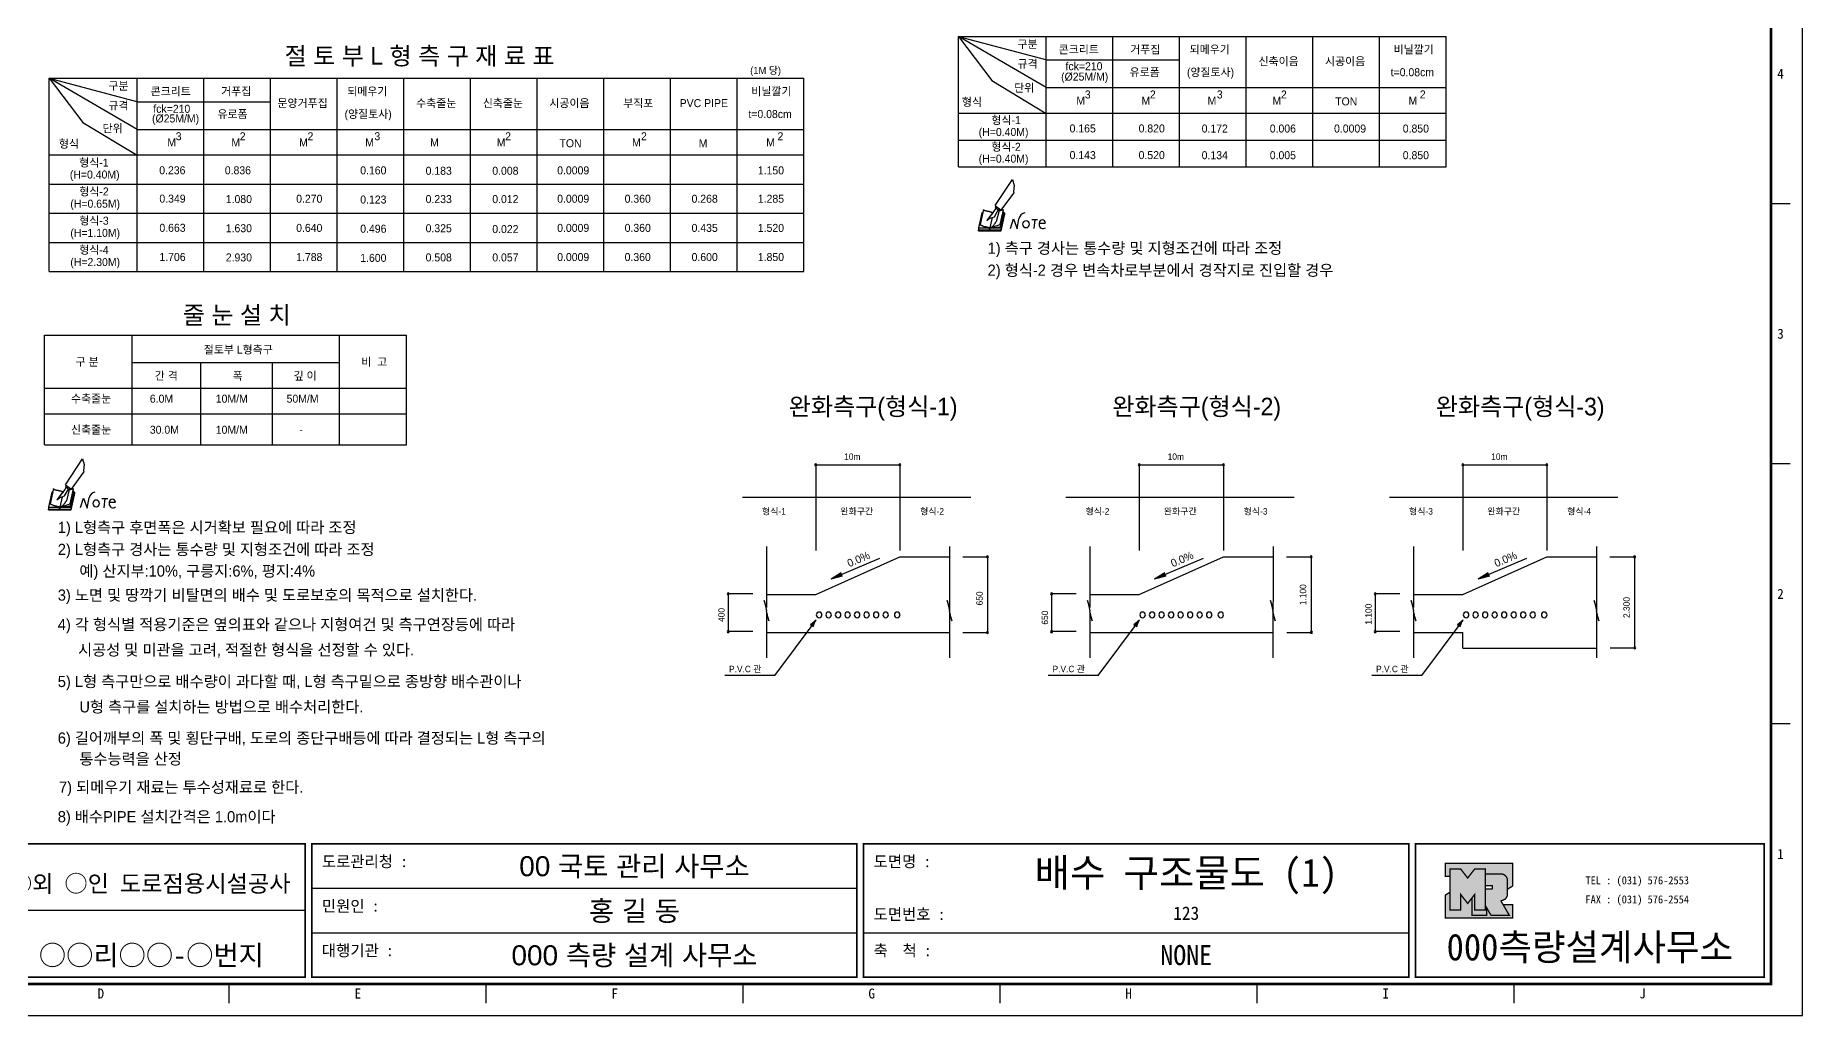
# Model space of a CAD drawing. Header units: millimetres. Extents: x 1057 to 1889, y -36 to 552.
# Drawn here: x 1337 to 1889, y -36 to 270 of the extents above; entities that cross this region are included whole.
import ezdxf
from ezdxf.enums import TextEntityAlignment as Align

# ---------------------------------------------------------------- set-up
doc = ezdxf.new("R2010")
doc.units = ezdxf.units.MM
doc.header["$LTSCALE"] = 0.2
for name, color, linetype in [('CZ-DIMT-0002', 7, 'Continuous'), ('CZ-LIN2-0003', 3, 'Continuous'), ('CZ-LIN3-0005', 5, 'Continuous'), ('CZ-LINE-0001', 7, 'Continuous'), ('CZ-TEXT-BOX0', 7, 'Continuous'), ('TITLE', 7, 'Continuous')]:
    doc.layers.add(name, color=color, linetype=linetype)
doc.styles.add('견고딕', font='arial.ttf')
doc.styles.add('돋움', font='')
doc.styles.add('돋음체', font='')
doc.styles.get('돋움').set_extended_font_data('Dotum')
doc.styles.get('돋음체').set_extended_font_data('DotumChe')

# ---------------------------------------------------------------- blocks, each defined once
blk = doc.blocks.new('note')
for p, q in [((0.85, 3.5), (3.53, 7.57)), ((3.53, 7.57), (3.8, 6.64)), ((3.8, 6.64), (3.69, 5.72)), ((3.69, 5.72), (3.74, 5.46)), ((-1.01, 2.9), (-1.53, 0.52)), ((-1, 2.9), (-1.01, 2.9)), ((-0.98, 2.85), (-1, 2.9)), ((-0.95, 2.8), (-0.98, 2.85)), ((-0.9, 2.75), (-0.95, 2.8)), ((0.75, 2.77), (-0.46, 1.16)), ((1, 3.1), (0.75, 2.77)), ((0.85, 3.5), (1.8, 2.79)), ((1, 3.4), (0.85, 3.21)), ((0.85, 3.21), (1.52, 2.71)), ((1.16, 2.53), (1.37, 2.82)), ((2.13, 2.84), (1.44, 2.63)), ((1.52, 2.71), (1.66, 2.9)), ((1.6, 0.53), (2.13, 2.84)), ((1.8, 2.79), (3.74, 5.46)), ((-1.24, 2.36), (-1.77, 0)), ((-1.77, 0), (1.77, 0)), ((-1.77, 0), (-1.77, -0.3)), ((-1.53, 0.52), (-1.55, 0.54)), ((-1.48, 0.48), (-1.53, 0.52)), ((-1.43, 0.44), (-1.48, 0.48)), ((-1.38, 0.41), (-1.43, 0.44)), ((-1.33, 0.4), (-1.38, 0.41)), ((-1.27, 0.37), (-1.33, 0.4)), ((-1.22, 0.35), (-1.27, 0.37)), ((-1.13, 2.36), (-1.24, 2.36)), ((-1.17, 0.33), (-1.22, 0.35)), ((-1.12, 0.32), (-1.17, 0.33)), ((-1.02, 0.25), (-1.12, 0.32)), ((-0.97, 0.22), (-1.02, 0.25)), ((-0.93, 0.21), (-0.97, 0.22)), ((-0.88, 0.19), (-0.93, 0.21)), ((-0.85, 2.72), (-0.9, 2.75)), ((-0.8, 0.18), (-0.88, 0.19)), ((-0.79, 2.69), (-0.85, 2.72)), ((-0.75, 0.17), (-0.8, 0.18)), ((-0.74, 2.68), (-0.79, 2.69)), ((-0.7, 0.16), (-0.75, 0.17)), ((-0.69, 2.65), (-0.74, 2.68)), ((-0.64, 0.15), (-0.7, 0.16)), ((-0.64, 2.65), (-0.69, 2.65)), ((-0.59, 2.63), (-0.64, 2.65)), ((-0.58, 0.14), (-0.64, 0.15)), ((-0.54, 2.62), (-0.59, 2.63)), ((-0.53, 0.13), (-0.58, 0.14)), ((-0.48, 2.61), (-0.54, 2.62)), ((-0.48, 0.12), (-0.53, 0.13)), ((-0.43, 2.61), (-0.48, 2.61)), ((-0.43, 0.11), (-0.48, 0.12)), ((0.37, 2.24), (-0.46, 1.16)), ((-0.46, 1.16), (-0.08, 1.47)), ((-0.38, 2.59), (-0.43, 2.61)), ((-0.38, 0.08), (-0.43, 0.11)), ((-0.33, 2.59), (-0.38, 2.59)), ((-0.29, 0.06), (-0.38, 0.08)), ((-0.27, 2.58), (-0.33, 2.59)), ((-0.23, 0.05), (-0.29, 0.06)), ((-0.22, 2.57), (-0.27, 2.58)), ((-0.16, 0.04), (-0.23, 0.05)), ((-0.17, 2.56), (-0.22, 2.57)), ((-0.12, 2.55), (-0.17, 2.56)), ((-0.11, 0.03), (-0.16, 0.04)), ((-0.07, 2.53), (-0.12, 2.55)), ((-0.04, 0.02), (-0.11, 0.03)), ((-0.08, 1.47), (0.72, 1.75)), ((-0.01, 2.51), (-0.07, 2.53)), ((-0.05, -0.3), (-0.05, 0)), ((0, 0), (-0.04, 0.02)), ((0.04, 2.5), (-0.01, 2.51)), ((0.37, 1.63), (0, 0)), ((0, 0), (1.6, 0.53)), ((0, 0), (1.65, 0.18)), ((0, 0.01), (0.06, 0.04)), ((0, -0.3), (0, 0)), ((0.09, 2.48), (0.04, 2.5)), ((0.05, -0.3), (0.05, 0)), ((0.06, 0.04), (0.11, 0.07)), ((0.14, 2.48), (0.09, 2.48)), ((0.11, 0.07), (0.16, 0.09)), ((0.2, 2.47), (0.14, 2.48)), ((0.16, 0.09), (0.21, 0.12)), ((0.26, 2.43), (0.18, 2.46)), ((0.21, 0.12), (0.27, 0.14)), ((0.34, 2.4), (0.26, 2.43)), ((0.27, 0.14), (0.36, 0.19)), ((0.45, 2.37), (0.34, 2.4)), ((0.36, 0.19), (0.41, 0.22)), ((0.41, 0.22), (0.46, 0.27)), ((0.46, 0.27), (0.51, 0.3)), ((0.51, 0.3), (0.56, 0.34)), ((0.56, 0.34), (0.6, 0.4)), ((0.6, 0.4), (0.64, 0.45)), ((0.64, 0.45), (0.67, 0.51)), ((0.67, 0.51), (0.74, 0.58)), ((0.72, 1.75), (1.16, 2.53)), ((0.74, 0.58), (0.79, 0.63)), ((0.79, 0.63), (0.83, 0.68)), ((0.83, 0.68), (0.86, 0.73)), ((0.86, 0.73), (0.89, 0.79)), ((0.89, 0.84), (0.92, 0.89)), ((0.89, 0.79), (0.89, 0.84)), ((0.92, 0.89), (0.96, 0.95)), ((0.96, 0.95), (1.01, 0.97)), ((1.47, 2.74), (1.01, 0.97)), ((1.65, 0.18), (2.19, 2.48)), ((1.77, 0), (2.3, 2.36)), ((1.77, -0.3), (2.3, 2.07)), ((1.77, -0.38), (2.3, 1.99)), ((1.77, -0.44), (2.3, 1.93)), ((1.77, 0), (1.77, -0.3)), ((2.19, 2.48), (2.04, 2.47)), ((2.3, 2.36), (2.16, 2.36)), ((2.3, 2.36), (2.3, 2.07)), ((3.21, -0.08), (3.68, 1.4)), ((3.68, 1.4), (4.26, -0.14)), ((4.26, -0.14), (4.56, 1.44)), ((6.55, 1.34), (7.46, 1.34)), ((7.01, 1.34), (6.87, -0.11)), ((7.71, 0.77), (7.71, 0.55)), ((7.71, 0.77), (8.67, 0.77)), ((-1.77, -0.3), (1.77, -0.3)), ((-1.77, -0.43), (-1.77, -0.3)), ((-1.77, -0.37), (1.77, -0.37)), ((-1.77, -0.43), (1.77, -0.43))]:
    blk.add_line(p, q)
for centre, major_axis, start_param, end_param in [((0.4, 2.31), (0.0702, 0.0702), 3.283946, 6.425539), ((5.68, 1.23), (-0.806, 0.806), -0.591174, 0.597824), ((5.66, 0.58), (-0.378, 0.378), 3.926991, 10.210176), ((8.3, 0.49), (0.422, 0.422), 2.265602, 4.634911), ((8.19, 0.77), (-0.342, 0.342), 3.926991, 7.068583)]:
    blk.add_ellipse(centre, major_axis=major_axis, ratio=1, start_param=start_param, end_param=end_param)

msp = doc.modelspace()

# ---------------------------------------------------------------- hatches: boundary and pattern name
at = {"layer": 'TITLE', "ltscale": 150}
h = msp.add_hatch(color=8, dxfattribs=at)
edge = h.paths.add_edge_path()
edge.add_line((1798.55, 11.2), (1777.58, 11.2))
edge.add_line((1777.58, 11.2), (1777.58, 7.11))
edge.add_line((1777.58, 7.11), (1778.97, 7.11))
edge.add_line((1778.97, 7.11), (1778.97, 9.42))
edge.add_line((1778.97, 9.42), (1782.3, 9.42))
edge.add_line((1782.3, 9.42), (1784.51, 6.57))
edge.add_line((1784.51, 6.57), (1786.73, 9.42))
edge.add_line((1786.73, 9.42), (1790.06, 9.42))
edge.add_line((1790.06, 9.42), (1790.06, 7.85))
edge.add_line((1790.06, 7.85), (1794.85, 7.85))
edge.add_arc((1794.85, 5.75), 2.1, 0, 90, ccw=False)
edge.add_line((1796.95, 5.75), (1796.95, 3.07))
edge.add_line((1796.95, 3.07), (1798.55, 4.06))
edge.add_line((1798.55, 4.06), (1798.55, 11.2))
h.paths.add_polyline_path([(1785.86, 0.34), (1784.51, -1.39), (1782.3, 1.47), (1782.3, -3.47), (1778.97, -3.47), (1778.97, 2.13), (1777.58, 1.26), (1777.58, -5.88), (1798.55, -5.88), (1798.55, -1.79), (1795.61, -1.79), (1797.49, -5.04), (1791.78, -5.04), (1790.4, -2.66), (1790.4, -5.04), (1785.86, -5.04)])
msp.add_hatch(color=5, dxfattribs=at).paths.add_polyline_path([(1790.06, 9.42), (1786.73, 9.42), (1784.51, 6.57), (1782.3, 9.42), (1778.97, 9.42), (1778.97, -3.47), (1782.3, -3.47), (1782.3, 1.47), (1784.51, -1.39), (1786.73, 1.47), (1786.73, -3.47), (1790.06, -3.47)])
h = msp.add_hatch(color=161, dxfattribs=at)
edge = h.paths.add_edge_path()
edge.add_arc((1794.85, 5.75), 2.1, 360, 450)
edge.add_line((1794.85, 7.85), (1790.06, 7.85))
edge.add_line((1790.06, 7.85), (1790.06, 4.21))
edge.add_line((1790.06, 4.21), (1792.02, 4.21))
edge.add_arc((1792.02, 3.99), 0.222, 0, 90, ccw=False)
edge.add_line((1792.24, 3.99), (1792.24, 3.38))
edge.add_arc((1792.02, 3.38), 0.222, -90, 0, ccw=False)
edge.add_line((1792.02, 3.16), (1790.06, 3.16))
edge.add_line((1790.06, 3.16), (1790.06, -3.47))
edge.add_line((1790.06, -3.47), (1786.73, -3.47))
edge.add_line((1786.73, -3.47), (1786.73, 1.47))
edge.add_line((1786.73, 1.47), (1785.86, 0.34))
edge.add_line((1785.86, 0.34), (1785.86, -5.04))
edge.add_line((1785.86, -5.04), (1790.4, -5.04))
edge.add_line((1790.4, -5.04), (1790.4, -2.66))
edge.add_line((1790.4, -2.66), (1791.78, -5.04))
edge.add_line((1791.78, -5.04), (1797.49, -5.04))
edge.add_line((1797.49, -5.04), (1794.85, -0.49))
edge.add_arc((1794.85, 1.61), 2.1, 270, 360)
edge.add_line((1796.95, 1.61), (1796.95, 5.75))

# ---------------------------------------------------------------- linework, layer by layer
at = {"layer": 'CZ-LIN2-0003'}
for p, q in [((1625.4, 269.54), (1715.3, 269.54)), ((1625.4, 228.79), (1625.4, 269.54)), ((1715.3, 269.54), (1777.8, 269.54)), ((1777.8, 228.79), (1777.8, 269.54)), ((1341.42, 196.03), (1341.42, 256.47)), ((1341.42, 256.47), (1473, 256.47)), ((1473, 256.47), (1577.16, 256.47)), ((1577.16, 196.03), (1577.16, 256.47)), ((1625.4, 245.55), (1715.3, 245.55)), ((1715.3, 245.55), (1777.8, 245.55)), ((1625.4, 228.79), (1715.3, 228.79)), ((1715.3, 228.79), (1777.8, 228.79)), ((1341.42, 196.03), (1577.16, 196.03)), ((1339.89, 176.23), (1453.04, 176.23)), ((1339.89, 159.59), (1339.89, 176.23)), ((1453.04, 141.88), (1453.04, 176.23)), ((1339.89, 141.88), (1339.89, 159.59)), ((1339.89, 141.88), (1453.04, 141.88)), ((1580.84, 95.11), (1607.15, 106.96)), ((1607.15, 106.96), (1622.68, 106.96)), ((1681.9, 95.11), (1708.21, 106.96)), ((1708.21, 106.96), (1723.74, 106.96)), ((1782.96, 95.11), (1809.27, 106.96)), ((1809.27, 106.96), (1824.8, 106.96)), ((1565.45, 95.11), (1580.84, 95.11)), ((1666.51, 95.11), (1681.9, 95.11)), ((1767.57, 95.11), (1782.96, 95.11)), ((1565.45, 83.27), (1580.84, 83.27)), ((1580.84, 83.27), (1622.62, 83.27)), ((1666.51, 83.27), (1681.9, 83.27)), ((1681.9, 83.27), (1723.74, 83.27)), ((1767.57, 83.27), (1782.96, 83.27)), ((1782.96, 78.41), (1782.96, 83.27)), ((1782.96, 78.41), (1824.8, 78.41))]:
    msp.add_line(p, q, dxfattribs=at)
at = {"layer": 'CZ-LIN3-0005'}
for points in [[(1581.03, 88.79, 1), (1582.78, 88.79, 1)], [(1584, 88.79, 1), (1585.75, 88.79, 1)], [(1586.97, 88.79, 1), (1588.72, 88.79, 1)], [(1589.94, 88.79, 1), (1591.7, 88.79, 1)], [(1592.91, 88.79, 1), (1594.67, 88.79, 1)], [(1595.88, 88.79, 1), (1597.64, 88.79, 1)], [(1598.85, 88.79, 1), (1600.61, 88.79, 1)], [(1601.82, 88.79, 1), (1603.58, 88.79, 1)], [(1605.42, 88.79, 1), (1607.17, 88.79, 1)], [(1682.09, 88.79, 1), (1683.84, 88.79, 1)], [(1685.06, 88.79, 1), (1686.81, 88.79, 1)], [(1688.03, 88.79, 1), (1689.79, 88.79, 1)], [(1691, 88.79, 1), (1692.76, 88.79, 1)], [(1693.97, 88.79, 1), (1695.73, 88.79, 1)], [(1696.94, 88.79, 1), (1698.7, 88.79, 1)], [(1699.91, 88.79, 1), (1701.67, 88.79, 1)], [(1702.88, 88.79, 1), (1704.64, 88.79, 1)], [(1706.48, 88.79, 1), (1708.23, 88.79, 1)], [(1783.15, 88.79, 1), (1784.9, 88.79, 1)], [(1786.12, 88.79, 1), (1787.87, 88.79, 1)], [(1789.09, 88.79, 1), (1790.85, 88.79, 1)], [(1792.06, 88.79, 1), (1793.82, 88.79, 1)], [(1795.03, 88.79, 1), (1796.79, 88.79, 1)], [(1798, 88.79, 1), (1799.76, 88.79, 1)], [(1800.97, 88.79, 1), (1802.73, 88.79, 1)], [(1803.94, 88.79, 1), (1805.7, 88.79, 1)], [(1807.54, 88.79, 1), (1809.29, 88.79, 1)]]:
    msp.add_lwpolyline(points, format="xyb", close=True, dxfattribs=at)
at = {"layer": 'CZ-LINE-0001'}
for p, q in [((1625.4, 269.54), (1635.87, 255.74)), ((1652.85, 253.55), (1625.4, 269.54)), ((1625.4, 269.54), (1653.07, 262.19)), ((1652.81, 228.79), (1652.81, 269.54)), ((1673.64, 228.79), (1673.64, 269.54)), ((1673.64, 228.79), (1673.64, 269.54)), ((1694.47, 228.79), (1694.47, 269.54)), ((1694.47, 237.13), (1694.47, 269.54)), ((1694.47, 228.79), (1694.47, 269.54)), ((1715.3, 228.79), (1715.3, 269.54)), ((1715.3, 228.79), (1715.3, 269.54)), ((1715.3, 237.13), (1715.3, 269.54)), ((1715.3, 228.79), (1715.3, 269.54)), ((1736.14, 228.79), (1736.14, 269.54)), ((1756.97, 228.79), (1756.97, 269.54)), ((1653.07, 262.19), (1694.47, 262.19)), ((1341.42, 256.47), (1351.89, 242.67)), ((1368.88, 240.48), (1341.42, 256.47)), ((1341.42, 256.47), (1369.1, 249.12)), ((1368.83, 196.03), (1368.83, 256.47)), ((1389.66, 196.03), (1389.66, 256.47)), ((1410.5, 196.03), (1410.5, 256.47)), ((1410.5, 196.03), (1410.5, 256.47)), ((1431.33, 196.03), (1431.33, 256.47)), ((1452.16, 196.03), (1452.16, 256.47)), ((1473, 196.03), (1473, 256.47)), ((1473, 196.03), (1473, 256.47)), ((1473, 196.03), (1473, 256.47)), ((1493.83, 196.03), (1493.83, 256.47)), ((1514.66, 196.03), (1514.66, 256.47)), ((1535.5, 196.03), (1535.5, 256.47)), ((1556.33, 196.03), (1556.33, 256.47)), ((1635.87, 255.74), (1652.81, 245.48)), ((1369.1, 249.12), (1410.5, 249.12)), ((1652.81, 253.55), (1715.3, 253.55)), ((1715.3, 253.55), (1777.8, 253.55)), ((1351.89, 242.67), (1368.83, 232.41)), ((1368.83, 240.48), (1473, 240.48)), ((1473, 240.48), (1577.16, 240.48)), ((1341.42, 232.49), (1473, 232.49)), ((1473, 232.49), (1577.16, 232.49)), ((1625.4, 237.13), (1715.3, 237.13)), ((1715.3, 237.13), (1777.8, 237.13)), ((1341.42, 223.37), (1577.16, 223.37)), ((1341.42, 214.26), (1577.16, 214.26)), ((1341.42, 205.15), (1577.16, 205.15)), ((1367.3, 159.59), (1367.3, 176.23)), ((1432.12, 141.88), (1432.12, 176.23)), ((1367.35, 167.59), (1432.12, 167.59)), ((1388.78, 159.59), (1388.78, 167.59)), ((1411.2, 159.59), (1411.2, 167.59)), ((1339.89, 159.59), (1453.04, 159.59)), ((1339.89, 159.59), (1453.04, 159.59)), ((1367.3, 141.88), (1367.3, 159.59)), ((1388.78, 141.88), (1388.78, 159.59)), ((1411.2, 141.88), (1411.2, 159.59)), ((1339.89, 151.59), (1453.04, 151.59)), ((1580.84, 135.71), (1580.84, 108.91)), ((1580.84, 135.71), (1607.15, 135.71)), ((1607.15, 135.71), (1607.15, 108.91)), ((1681.9, 135.71), (1681.9, 108.91)), ((1681.9, 135.71), (1708.21, 135.71)), ((1708.21, 135.71), (1708.21, 108.91)), ((1782.96, 135.71), (1809.27, 135.71)), ((1782.96, 135.71), (1782.96, 108.91)), ((1809.27, 135.71), (1809.27, 108.91)), ((1557.93, 125.61), (1629.28, 125.61)), ((1658.99, 125.61), (1730.34, 125.61)), ((1760.05, 125.61), (1831.4, 125.61)), ((1565.45, 110.2), (1565.45, 91.06)), ((1585.66, 100.07), (1600.92, 106.47)), ((1622.66, 110.2), (1622.61, 75.35)), ((1626.84, 106.93), (1634.55, 106.93)), ((1634.55, 106.93), (1634.55, 83.27)), ((1666.51, 110.2), (1666.51, 91.06)), ((1686.72, 100.07), (1701.98, 106.47)), ((1723.72, 110.2), (1723.67, 75.35)), ((1727.9, 106.93), (1735.61, 106.93)), ((1735.61, 106.93), (1735.61, 83.03)), ((1767.57, 110.2), (1767.57, 91.06)), ((1787.78, 100.07), (1803.04, 106.47)), ((1824.78, 110.2), (1824.73, 75.35)), ((1828.96, 106.93), (1836.67, 106.93)), ((1836.67, 106.93), (1836.67, 78.46)), ((1585.66, 100.07), (1588.81, 102.03)), ((1585.66, 100.07), (1589.26, 100.95)), ((1686.72, 100.07), (1689.88, 102.03)), ((1686.72, 100.07), (1690.32, 100.95)), ((1787.78, 100.07), (1790.94, 102.03)), ((1787.78, 100.07), (1791.38, 100.95)), ((1553.49, 95.39), (1553.49, 83.55)), ((1561.2, 95.39), (1553.49, 95.39)), ((1654.55, 95.39), (1654.55, 83.55)), ((1662.26, 95.39), (1654.55, 95.39)), ((1763.32, 95.39), (1755.61, 95.39)), ((1755.61, 95.39), (1755.61, 83.55)), ((1565.45, 91.06), (1564.73, 93.25)), ((1564.73, 93.25), (1565.45, 90.08)), ((1566.17, 86.91), (1565.45, 90.08)), ((1565.45, 89.29), (1565.45, 75.35)), ((1565.45, 89.29), (1566.17, 86.91)), ((1622.6, 91.06), (1621.88, 93.25)), ((1621.88, 93.25), (1622.6, 90.08)), ((1623.32, 86.91), (1622.6, 90.08)), ((1622.6, 89.29), (1623.32, 86.91)), ((1665.79, 93.25), (1666.51, 90.08)), ((1666.51, 91.06), (1665.79, 93.25)), ((1667.23, 86.91), (1666.51, 90.08)), ((1666.51, 89.29), (1666.51, 75.35)), ((1666.51, 89.29), (1667.23, 86.91)), ((1722.94, 93.25), (1723.66, 90.08)), ((1723.66, 91.06), (1722.94, 93.25)), ((1724.38, 86.91), (1723.66, 90.08)), ((1723.66, 89.29), (1724.38, 86.91)), ((1767.57, 91.06), (1766.85, 93.25)), ((1766.85, 93.25), (1767.57, 90.08)), ((1768.29, 86.91), (1767.57, 90.08)), ((1767.57, 89.29), (1768.29, 86.91)), ((1767.57, 89.29), (1767.57, 75.35)), ((1824.72, 91.06), (1824, 93.25)), ((1824, 93.25), (1824.72, 90.08)), ((1825.44, 86.91), (1824.72, 90.08)), ((1824.72, 89.29), (1825.44, 86.91)), ((1561.2, 83.55), (1553.49, 83.55)), ((1568.05, 69.85), (1580.97, 87.09)), ((1580.97, 87.09), (1579.2, 85.72)), ((1579.2, 85.72), (1579.69, 85.36)), ((1580.17, 85), (1579.69, 85.36)), ((1626.84, 83.27), (1634.55, 83.27)), ((1662.26, 83.55), (1654.55, 83.55)), ((1669.11, 69.85), (1682.03, 87.09)), ((1682.03, 87.09), (1680.26, 85.72)), ((1680.26, 85.72), (1680.75, 85.36)), ((1681.23, 85), (1680.75, 85.36)), ((1727.97, 83.33), (1735.68, 83.33)), ((1763.32, 83.55), (1755.61, 83.55)), ((1770.17, 69.85), (1783.09, 87.09)), ((1783.09, 87.09), (1781.32, 85.72)), ((1781.32, 85.72), (1781.81, 85.36)), ((1782.29, 85), (1781.81, 85.36)), ((1829.03, 78.46), (1836.74, 78.46)), ((1568.05, 69.85), (1552.43, 69.85)), ((1669.11, 69.85), (1653.49, 69.85)), ((1770.17, 69.85), (1754.55, 69.85))]:
    msp.add_line(p, q, dxfattribs=at)
for centre, start, end in [((1580.84, 135.71), 0, 180), ((1580.84, 135.71), 180, 0), ((1607.15, 135.71), 0, 180), ((1607.15, 135.71), 180, 0), ((1681.9, 135.71), 0, 180), ((1681.9, 135.71), 180, 0), ((1708.21, 135.71), 0, 180), ((1708.21, 135.71), 180, 0), ((1782.96, 135.71), 0, 180), ((1782.96, 135.71), 180, 0), ((1809.27, 135.71), 0, 180), ((1809.27, 135.71), 180, 0), ((1634.55, 106.93), 0, 180), ((1634.55, 106.93), 180, 0), ((1735.61, 106.93), 0, 180), ((1735.61, 106.93), 180, 0), ((1836.67, 106.93), 0, 180), ((1836.67, 106.93), 180, 0), ((1553.49, 95.39), 0, 180), ((1553.49, 95.39), 180, 0), ((1654.55, 95.39), 0, 180), ((1654.55, 95.39), 180, 0), ((1755.61, 95.39), 0, 180), ((1755.61, 95.39), 180, 0), ((1553.49, 83.55), 0, 180), ((1553.49, 83.55), 180, 0), ((1634.55, 83.27), 0, 180), ((1634.55, 83.27), 180, 0), ((1654.55, 83.55), 0, 180), ((1654.55, 83.55), 180, 0), ((1735.68, 83.33), 0, 180), ((1735.68, 83.33), 180, 0), ((1755.61, 83.55), 0, 180), ((1755.61, 83.55), 180, 0), ((1836.74, 78.46), 0, 180), ((1836.74, 78.46), 180, 0)]:
    msp.add_arc(centre, 0.307, start, end, dxfattribs=at)
for points in [[(1585.66, 100.07), (1588.81, 102.03), (1589.04, 101.49)], [(1585.66, 100.07), (1589.26, 100.95), (1589.04, 101.49)], [(1686.72, 100.07), (1689.88, 102.03), (1690.1, 101.49)], [(1686.72, 100.07), (1690.32, 100.95), (1690.1, 101.49)], [(1787.78, 100.07), (1790.94, 102.03), (1791.16, 101.49)], [(1787.78, 100.07), (1791.38, 100.95), (1791.16, 101.49)], [(1580.97, 87.09), (1579.2, 85.72), (1579.69, 85.36)], [(1580.97, 87.09), (1580.17, 85), (1579.69, 85.36)], [(1682.03, 87.09), (1680.26, 85.72), (1680.75, 85.36)], [(1682.03, 87.09), (1681.23, 85), (1680.75, 85.36)], [(1783.09, 87.09), (1781.32, 85.72), (1781.81, 85.36)], [(1783.09, 87.09), (1782.29, 85), (1781.81, 85.36)]]:
    msp.add_solid(points, dxfattribs=at)
at = {"layer": 'TITLE'}
msp.add_line((1879.25, 534.18), (1879.25, -25.96), dxfattribs=at)
at = {"layer": 'TITLE', "color": 7, "linetype": 'Continuous'}
for p, q in [((1885.2, 217.23), (1879.26, 217.23)), ((1885.2, 135.97), (1879.26, 135.97)), ((1885.2, 54.72), (1879.26, 54.72)), ((1397.67, -32.48), (1397.67, -26.54)), ((1477.94, -32.48), (1477.94, -26.54)), ((1558.2, -32.48), (1558.2, -26.54)), ((1638.46, -32.48), (1638.46, -26.54)), ((1718.73, -32.48), (1718.73, -26.54)), ((1798.99, -32.48), (1798.99, -26.54))]:
    msp.add_line(p, q, dxfattribs=at)
at = {"layer": 'TITLE', "ltscale": 150}
for p, q in [((1423.44, 3.36), (1593.72, 3.36)), ((1421.35, -3.59), (1251.07, -3.59)), ((1423.44, -10.54), (1593.72, -10.54)), ((1595.8, -10.54), (1766.08, -10.54))]:
    msp.add_line(p, q, dxfattribs=at)
at = {"layer": 'TITLE'}
msp.add_lwpolyline([(1056.8, -36.43), (1889.15, -36.43), (1889.15, 552.16), (1056.8, 552.16)], close=True, dxfattribs=at)
at = {"layer": 'TITLE', "linetype": 'Continuous', "const_width": 0.793}
msp.add_lwpolyline([(1076.62, -26.54), (1076.62, 542.25), (1879.26, 542.25), (1879.26, -26.54)], close=True, dxfattribs=at)
at = {"layer": 'TITLE', "ltscale": 150}
for points, const_width in [([(1251.07, 17.27), (1421.35, 17.27), (1421.35, -24.45), (1251.07, -24.45)], 0.522), ([(1593.72, -24.45), (1423.44, -24.45), (1423.44, 17.27), (1593.72, 17.27)], 0.522), ([(1595.8, 17.27), (1766.08, 17.27), (1766.08, -24.45), (1595.8, -24.45)], 0.522), ([(1877.17, 17.27), (1877.17, -24.45), (1768.17, -24.45), (1768.17, 17.27), (1877.17, 17.27)], 0.522), ([(1790.06, 9.42), (1786.73, 9.42), (1784.51, 6.57), (1782.3, 9.42), (1778.97, 9.42), (1778.97, -3.47), (1782.3, -3.47), (1782.3, 1.47), (1784.51, -1.39), (1786.73, 1.47), (1786.73, -3.47), (1790.06, -3.47)], 0.417), ([(1785.86, 0.34), (1784.51, -1.39), (1782.3, 1.47), (1782.3, -3.47), (1778.97, -3.47), (1778.97, 2.13), (1777.58, 1.26), (1777.58, -5.88), (1798.55, -5.88), (1798.55, -1.79), (1795.61, -1.79), (1797.49, -5.04), (1791.78, -5.04), (1790.4, -2.66), (1790.4, -5.04), (1785.86, -5.04)], 0.417)]:
    msp.add_lwpolyline(points, close=True, dxfattribs=dict(at, const_width=const_width))
at = {"layer": 'TITLE', "ltscale": 150, "const_width": 0.417}
for points in [[(1798.55, 11.2), (1777.58, 11.2), (1777.58, 7.11), (1778.97, 7.11), (1778.97, 9.42), (1782.3, 9.42), (1784.51, 6.57), (1786.73, 9.42), (1790.06, 9.42), (1790.06, 7.85), (1794.85, 7.85, -0.414214), (1796.95, 5.75), (1796.95, 3.07), (1798.55, 4.06)], [(1796.95, 5.75, 0.414214), (1794.85, 7.85), (1790.06, 7.85), (1790.06, 4.21), (1792.02, 4.21, -0.414214), (1792.24, 3.99), (1792.24, 3.38, -0.414214), (1792.02, 3.16), (1790.06, 3.16), (1790.06, -3.47), (1786.73, -3.47), (1786.73, 1.47), (1785.86, 0.34), (1785.86, -5.04), (1790.4, -5.04), (1790.4, -2.66), (1791.78, -5.04), (1797.49, -5.04), (1794.85, -0.49, 0.414214), (1796.95, 1.61)]]:
    msp.add_lwpolyline(points, format="xyb", close=True, dxfattribs=at)

# ---------------------------------------------------------------- block references
at = {"layer": 'CZ-TEXT-BOX0', "xscale": 2, "yscale": 2, "zscale": 2}
for p in [(1635.23, 209.68), (1344.75, 122.45)]:
    msp.add_blockref('note', p, dxfattribs=at)

# ---------------------------------------------------------------- texts
at = {"layer": 'CZ-DIMT-0002', "style": '돋움'}
for s, height, p in [('구분', 2.5, (1643.88, 265.87)), (' 콘크리트', 2.5, (1655.86, 264.19)), ('거푸집', 2.5, (1679.1, 264.19)), (' 되메우기', 2.5, (1696.74, 264.19)), ('비닐깔기', 2.5, (1761.37, 264.19)), ('규격', 2.5, (1643.88, 259.73)), ('fck=210', 2.5, (1658.89, 258.96)), ('유로폼', 2.5, (1678.91, 257.09)), ('(양질토사)', 2.5, (1696.82, 257.09)), ('신축이음', 2.5, (1719.18, 260.5)), ('시공이음', 2.5, (1739.95, 260.5)), ('t=0.08cm', 2.5, (1760.46, 257.09)), ('구분', 2.5, (1359.91, 252.8)), ('  단위', 2.5, (1641.03, 252.2)), ('(%%C25M/M)', 2.5, (1657.51, 255.71)), ('규격', 2.5, (1359.91, 246.66)), (' 콘크리트', 2.5, (1372.19, 251.12)), ('거푸집', 2.5, (1395.12, 251.12)), ('문양거푸집', 2.5, (1412.71, 247.43)), (' 되메우기', 2.5, (1433.59, 251.12)), ('수축줄눈', 2.5, (1456.04, 247.43)), ('신축줄눈', 2.5, (1476.87, 247.43)), ('시공이음', 2.5, (1497.64, 247.43)), ('부직포', 2.5, (1520.7, 247.43)), ('PVC PIPE', 2.5, (1538.35, 247.43)), ('비닐깔기', 2.5, (1560.73, 251.12)), ('  형식', 2.5, (1624.71, 247.79)), ('M', 2.5, (1662.27, 248.21)), ('3', 2.5, (1664.91, 250.14)), ('M', 2.5, (1682.61, 248.21)), ('2', 2.5, (1685.24, 250.14)), ('M', 2.5, (1703.26, 248.21)), ('3', 2.5, (1706.14, 250.14)), ('M', 2.5, (1723.53, 248.21)), ('2', 2.5, (1726.16, 250.14)), ('TON', 2.5, (1743.12, 247.97)), ('M', 2.5, (1766.03, 248.21)), ('2', 2.5, (1769.55, 250.14)), ('(%%c25M/M)', 2.5, (1373.53, 242.64)), ('fck=210', 2.5, (1373.92, 245.67)), ('유로폼', 2.5, (1393.96, 244.02)), ('(양질토사)', 2.5, (1433.67, 244.02)), ('t=0.08cm', 2.5, (1559.82, 244.02)), ('형식', 2.5, (1344.41, 234.72)), ('  단위', 2.5, (1356.26, 239.53)), ('M', 2.5, (1378.3, 235.15)), ('3', 2.5, (1380.93, 237.08)), ('M', 2.5, (1398.31, 235.15)), ('2', 2.5, (1400.94, 237.08)), ('M', 2.5, (1419.47, 235.15)), ('2', 2.5, (1422.1, 237.08)), ('M', 2.5, (1440.12, 235.15)), ('3', 2.5, (1442.99, 237.08)), ('M', 2.5, (1460.39, 235.15)), ('M', 2.5, (1481.22, 235.15)), ('2', 2.5, (1483.86, 237.08)), ('TON', 2.5, (1500.81, 234.9)), ('M', 2.5, (1523.47, 235.15)), ('2', 2.5, (1526.28, 237.08)), ('M', 2.5, (1544.31, 234.9)), ('M', 2.5, (1565.39, 235.15)), ('2', 2.5, (1568.91, 237.08)), ('1) 측구 경사는 통수량 및 지형조건에 따라 조정', 3.5, (1634.55, 201.61)), ('2) 형식-2 경우 변속차로부분에서 경작지로 진입할 경우', 3.5, (1634.55, 194.73)), ('절토부 L형측구', 2.5, (1389.69, 170.42)), ('구 분', 2.5, (1349.65, 166.57)), ('비  고', 2.5, (1438.91, 166.57)), ('간 격', 2.5, (1374.4, 162.23)), ('폭', 2.5, (1398.71, 162.23)), ('깊 이', 2.5, (1417.75, 162.23)), ('수축줄눈', 2.5, (1348.22, 155.09)), ('6.0M', 2.5, (1372.84, 155.09)), ('10M/M', 2.5, (1393.44, 155.09)), ('50M/M', 2.5, (1415.56, 155.09)), ('신축줄눈', 2.5, (1348.22, 145.38)), ('30.0M', 2.5, (1372.84, 145.38)), ('10M/M', 2.5, (1393.44, 145.38)), ('-', 2.5, (1419.55, 145.38)), ('10m', 2, (1589.73, 137.22)), ('10m', 2, (1690.79, 137.22)), ('10m', 2, (1791.85, 137.22)), ('형식-1', 2, (1564.05, 120.14)), ('완화구간', 2, (1588.51, 120.14)), ('형식-2', 2, (1613.45, 120.14)), ('형식-2', 2, (1665.11, 120.14)), ('완화구간', 2, (1689.57, 120.14)), ('형식-3', 2, (1714.51, 120.14)), ('형식-3', 2, (1766.17, 120.14)), ('완화구간', 2, (1790.63, 120.14)), ('형식-4', 2, (1815.57, 120.14)), ('1) L형측구 후면폭은 시거확보 필요에 따라 조정', 3.5, (1344.08, 114.38)), ('2) L형측구 경사는 통수량 및 지형조건에 따라 조정', 3.5, (1344.08, 107.5)), ('예) 산지부:10%, 구릉지:6%, 평지:4%', 3.5, (1350.83, 100.74)), ('3) 노면 및 땅깍기 비탈면의 배수 및 도로보호의 목적으로 설치한다.', 3.5, (1344.08, 93.23)), ('4) 각 형식별 적용기준은 옆의표와 같으나 지형여건 및 측구연장등에 따라', 3.5, (1344.08, 84.04)), ('시공성 및 미관을 고려, 적절한 형식을 선정할 수 있다.', 3.5, (1350.42, 76.11)), ('P.V.C 관', 2, (1553.77, 70.88)), ('P.V.C 관', 2, (1654.83, 70.88)), ('P.V.C 관', 2, (1755.9, 70.88)), ('5) L형 측구만으로 배수량이 과다할 때, L형 측구밑으로 종방향 배수관이나', 3.5, (1344.08, 66.24)), ('U형 측구를 설치하는 방법으로 배수처리한다.', 3.5, (1350.83, 58.31)), ('6) 길어깨부의 폭 및 횡단구배, 도로의 종단구배등에 따라 결정되는 L형 측구의', 3.5, (1344.08, 48.56)), ('통수능력을 산정', 3.5, (1350.83, 42.05)), ('7) 되메우기 재료는 투수성재료로 한다.', 3.5, (1344.46, 33.22)), ('8) 배수PIPE 설치간격은 1.0m이다', 3.5, (1344.08, 23.98))]:
    msp.add_text(s, height=height, dxfattribs=at).set_placement(p)
for s, p in [('형식-1', (1644.91, 243.37)), ('(H=0.40M)', (1647.31, 239.66)), ('(H=0.40M)', (1647.31, 231.33)), ('형식-2', (1644.91, 235.04)), ('(H=0.40M)', (1363.39, 226.37)), ('형식-1', (1359.95, 230.08)), ('형식-2', (1359.98, 221.07)), ('(H=0.65M)', (1363.54, 217.26)), ('형식-3', (1359.98, 211.95)), ('(H=1.10M)', (1363.54, 208.15)), ('형식-4', (1359.98, 202.84)), ('(H=2.30M)', (1363.54, 199.03))]:
    msp.add_text(s, height=2.5, dxfattribs=at).set_placement(p, align=Align.MIDDLE_RIGHT)
for s, p in [('0.165', (1668.34, 239.52)), ('0.820', (1689.9, 239.52)), ('0.172', (1709.6, 239.49)), ('0.006', (1730.87, 239.49)), ('0.0009', (1752.77, 239.49)), ('0.850', (1772.42, 239.49)), ('0.143', (1668.34, 231.19)), ('0.520', (1689.9, 231.19)), ('0.134', (1709.6, 231.16)), ('0.005', (1730.87, 231.16)), ('0.850', (1772.42, 231.16)), ('0.236', (1383.96, 226.45)), ('0.836', (1404.44, 226.45)), ('0.160', (1446.75, 226.42)), ('0.183', (1467.17, 226.3)), ('0.008', (1488, 226.3)), ('0.0009', (1510.09, 226.42)), ('1.150', (1570.95, 226.42)), ('0.349', (1384.01, 217.59)), ('1.080', (1404.74, 217.45)), ('0.270', (1426.74, 217.56)), ('0.123', (1446.75, 217.31)), ('0.233', (1467.17, 217.45)), ('0.012', (1488, 217.45)), ('0.0009', (1510.09, 217.56)), ('0.360', (1529.34, 217.56)), ('0.268', (1550.25, 217.56)), ('1.285', (1570.95, 217.56)), ('0.663', (1384.01, 208.48)), ('1.630', (1404.74, 208.34)), ('0.640', (1426.74, 208.45)), ('0.496', (1446.75, 208.19)), ('0.325', (1467.17, 208.34)), ('0.022', (1488, 208.08)), ('0.0009', (1510.09, 208.45)), ('0.360', (1529.34, 208.45)), ('0.435', (1550.25, 208.45)), ('1.520', (1570.95, 208.45)), ('1.706', (1384.01, 199.37)), ('2.930', (1404.74, 199.22)), ('1.788', (1426.74, 199.34)), ('1.600', (1446.75, 199.08)), ('0.508', (1467.17, 199.22)), ('0.057', (1488, 199.22)), ('0.0009', (1510.09, 199.34)), ('0.360', (1529.34, 199.34)), ('0.600', (1550.25, 199.34)), ('1.850', (1570.95, 199.34))]:
    msp.add_text(s, height=2.5, dxfattribs=at).set_placement(p, align=Align.RIGHT)
for s, height, rotation, p in [('0.0%', 2.446, 23.0939, (1591.34, 103.63)), ('0.0%', 2.446, 23.0939, (1692.4, 103.63)), ('0.0%', 2.446, 23.0939, (1793.46, 103.63)), ('650', 2, 90, (1633.01, 91.75)), ('1.100', 2, 90, (1734.07, 91.8)), ('2.300', 2, 90, (1835.13, 87.82)), ('400', 2, 90, (1552.38, 86.58)), ('650', 2, 90, (1653.44, 85.73)), ('1.100', 2, 90, (1754.51, 85.73))]:
    msp.add_text(s, height=height, rotation=rotation, dxfattribs=at).set_placement(p)
at = {"layer": 'CZ-TEXT-BOX0', "style": '돋움'}
for s, height, p in [('절 토 부 L 형 측 구 재 료 표', 5.5135, (1414.95, 260.67)), ('  (1M 당)', 2.233, (1558.76, 257.78)), ('줄 눈 설 치', 5.514, (1383.14, 179.71)), ('완화측구(형식-1)', 5.514, (1572.42, 151.12)), ('완화측구(형식-2)', 5.514, (1673.48, 151.12)), ('완화측구(형식-3)', 5.514, (1774.55, 151.12))]:
    msp.add_text(s, height=height, dxfattribs=at).set_placement(p)
at = {"layer": 'TITLE', "color": 3, "linetype": 'Continuous', "style": '돋음체'}
for s, p in [('4', (1882.23, 257.87)), ('3', (1882.23, 176.61)), ('2', (1882.23, 95.36)), ('1', (1882.23, 14.1)), ('D', (1357.54, -29.51)), ('E', (1437.81, -29.51)), ('F', (1518.07, -29.51)), ('G', (1598.33, -29.51)), ('H', (1678.6, -29.51)), ('I', (1758.86, -29.51)), ('J', (1839.12, -29.51))]:
    msp.add_text(s, height=3.13, dxfattribs=at).set_placement(p, align=Align.MIDDLE)
at = {"layer": 'TITLE', "style": '돋음체'}
for s, p in [('도로관리청 :', (1426.57, 9.97)), ('도면명 :', (1598.93, 9.97)), ('민원인 :', (1426.57, -3.94)), ('도면번호 :', (1598.93, -6.53)), ('대행기관 :', (1426.57, -17.85)), ('축  척 :', (1598.93, -17.85))]:
    msp.add_text(s, height=3.546, dxfattribs=at).set_placement(p)
at = {"layer": 'TITLE', "color": 7, "linetype": 'Continuous'}
for s, height, style, p in [('00 국토 관리 사무소', 6.2583, '견고딕', (1524.22, 10.32)), ('국도 ○○호선 ○○○외 ○인 도로점용시설공사', 5.3084, '돋음체', (1341.58, 4.92)), ('홍 길 동', 6.258, '견고딕', (1524.22, -3.59)), ('○○시 ○○면 ○○리○○-○번지', 6.2583, '돋음체', (1344.32, -17.49)), ('000 측량 설계 사무소', 6.2583, '견고딕', (1524.22, -17.5))]:
    msp.add_text(s, height=height, dxfattribs=dict(at, style=style)).set_placement(p, align=Align.MIDDLE)
at = {"layer": 'TITLE', "color": 7, "linetype": 'Continuous', "style": '돋음체'}
msp.add_text('배수 구조물도 (1)', height=8.8, dxfattribs=at).set_placement((1696.59, 8.22), align=Align.MIDDLE_CENTER)
at = {"layer": 'TITLE', "color": 180, "style": '돋음체'}
for s, p in [('TEL : (031) 576-2553', (1821.3, 4.6)), ('FAX : (031) 576-2554', (1821.3, -1.35))]:
    msp.add_text(s, height=2.5033, dxfattribs=at).set_placement(p)
at = {"layer": 'TITLE', "linetype": 'Continuous', "style": '돋음체'}
for s, height, p in [('123', 4.172, (1696.59, -4.45)), ('NONE', 6.258, (1696.59, -17.5))]:
    msp.add_text(s, height=height, dxfattribs=at).set_placement(p, align=Align.MIDDLE)
at = {"layer": 'TITLE', "color": 180, "style": '돋음체'}
msp.add_text('000측량설계사무소', height=8.344, dxfattribs=at).set_placement((1822.67, -19.17), align=Align.CENTER)

doc.saveas('drawing.dxf')
